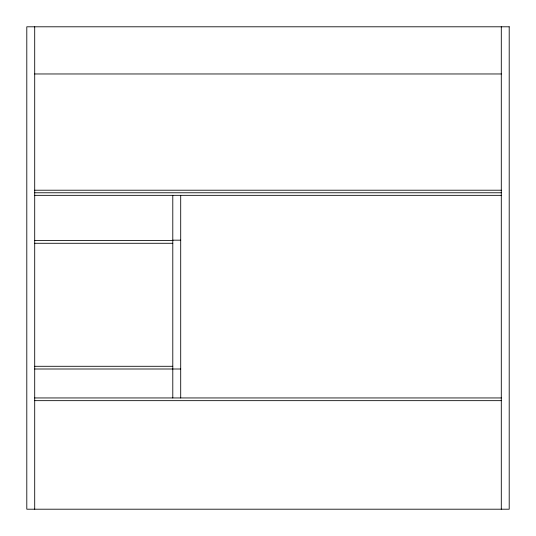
<?xml version="1.0" encoding="UTF-8"?>
<svg xmlns="http://www.w3.org/2000/svg" width="536" height="536" viewBox="0 0 536 536"><rect width="100%" height="100%" fill="white"/><g stroke="black" fill="none" stroke-linecap="round" stroke-linejoin="round"><path stroke-width="0.8" d="M34.706 73.968L501.294 73.968M34.706 190.213L501.294 190.213M34.706 192.772L501.294 192.772M34.706 195.339L501.294 195.339M172.793 240.175L180.706 240.175M34.706 240.564L172.793 240.564M34.706 243.277L172.793 243.277M34.706 366.289L172.793 366.289M34.706 369.002L180.706 369.002M34.706 397.947L501.294 397.947M34.706 400.66L501.294 400.66M501.294 26.8L501.294 509.2M180.706 195.339L180.706 397.947M172.793 195.339L172.793 397.947M34.706 26.8L34.706 509.2M509.2 26.8L26.8 26.8L26.8 509.2L509.2 509.2L509.2 26.8"/></g></svg>
